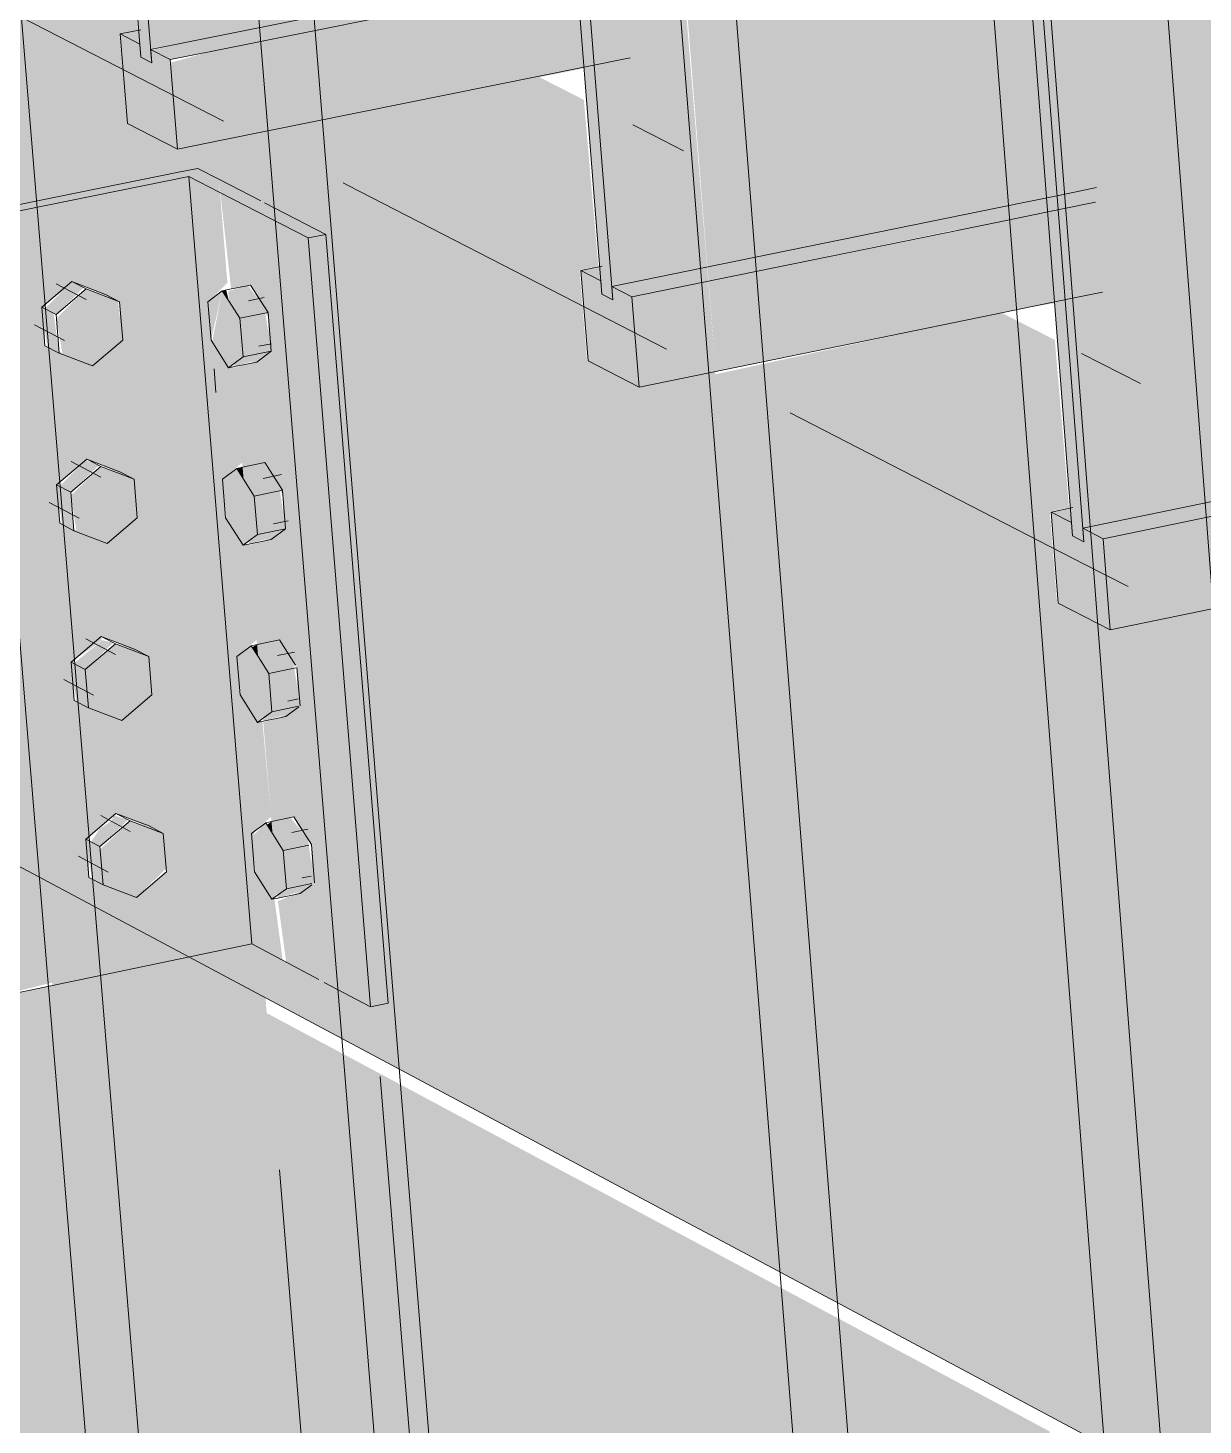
# Model space of a CAD drawing. Header units: inches. Extents: x -8026 to -8021, y -2777 to 2751.
# Drawn here: x -8022.11042 to -8022.0908, y 2750.30121 to 2750.32455 of the extents above; entities that cross this region are included whole.
import ezdxf

# ---------------------------------------------------------------- set-up
doc = ezdxf.new("R2010")
doc.units = ezdxf.units.IN
doc.header["$MEASUREMENT"] = 0
for name, color, linetype, lineweight in [('A-GLAZ-CWMG', 51, 'Continuous', 9), ('S-BEAM', 12, 'Continuous', 9), ('S-BEAM-2', 53, 'Continuous', 9), ('S-BEAM-3', 143, 'Continuous', 9), ('S-BEAM-4', 133, 'Continuous', 9), ('S-COLS', 52, 'Continuous', 9), ('S-COLS-1', 22, 'Continuous', 9), ('S-FNDN', 32, 'Continuous', 13), ('S-FSTN', 2, 'Continuous', 9)]:
    doc.layers.add(name, color=color, linetype=linetype, lineweight=lineweight)
for name, color, linetype, lineweight, transparency in [('A-GLAZ-CWMG-1', 13, 'Continuous', 9, 0.4), ('A-GLAZ-CWMG-2', 25, 'Continuous', 9, 0.4), ('A-WALL-PATT-1', 235, 'Continuous', 13, 0.4), ('S-FNDN-2', 25, 'Continuous', 13, 0.4)]:
    doc.layers.add(name, color=color, linetype=linetype, lineweight=lineweight, transparency=transparency)

msp = doc.modelspace()

# ---------------------------------------------------------------- hatches: boundary and pattern name
at = {"layer": 'A-GLAZ-CWMG-1'}
h = msp.add_hatch(color=256, dxfattribs=at)
h.paths.add_polyline_path([(-8022.086738, 2750.226431), (-8022.088576, 2750.248763), (-8022.089488, 2750.248542), (-8022.087708, 2750.227041), (-8022.087061, 2750.226634)], flags=0)
h.paths.add_polyline_path([(-8022.094772, 2750.319664), (-8022.093836, 2750.319856), (-8022.095358, 2750.338495), (-8022.0963, 2750.338312), (-8022.094799, 2750.320009)], flags=0)
h = msp.add_hatch(color=256, dxfattribs=at)
h.paths.add_polyline_path([(-8022.088749, 2750.248612), (-8022.08784, 2750.248833), (-8022.089395, 2750.268731), (-8022.090311, 2750.268518), (-8022.089604, 2750.259634)], flags=0)
h.paths.add_polyline_path([(-8022.092346, 2750.300823), (-8022.093827, 2750.319618), (-8022.094171, 2750.319793), (-8022.094783, 2750.319668), (-8022.093337, 2750.301352)], flags=0)
at = {"layer": 'A-GLAZ-CWMG-2'}
h = msp.add_hatch(color=256, dxfattribs=at)
h.paths.add_polyline_path([(-8022.092065, 2750.229761), (-8022.093549, 2750.247555), (-8022.100328, 2750.245909), (-8022.099341, 2750.234317), (-8022.092404, 2750.229974)], flags=0)
h.paths.add_polyline_path([(-8022.100216, 2750.318549), (-8022.098935, 2750.318811), (-8022.100788, 2750.341236), (-8022.108284, 2750.346103), (-8022.108368, 2750.345923), (-8022.106371, 2750.322836), (-8022.101135, 2750.323871), (-8022.100871, 2750.320558), (-8022.101187, 2750.320494), (-8022.101067, 2750.318988), (-8022.100338, 2750.318612)], flags=0)
h = msp.add_hatch(color=256, dxfattribs=at)
h.paths.add_polyline_path([(-8022.099341, 2750.234317), (-8022.100328, 2750.245909), (-8022.101205, 2750.245696), (-8022.100228, 2750.234875), (-8022.099765, 2750.234583)], flags=0)
h.paths.add_polyline_path([(-8022.107271, 2750.322654), (-8022.106371, 2750.322836), (-8022.108388, 2750.345879), (-8022.109111, 2750.344211), (-8022.107305, 2750.323065)], flags=0)
h = msp.add_hatch(color=256, dxfattribs=at)
h.paths.add_polyline_path([(-8022.104116, 2750.23742), (-8022.104736, 2750.2449), (-8022.111434, 2750.243278), (-8022.111321, 2750.241942), (-8022.104814, 2750.237859)], flags=0)
h.paths.add_polyline_path([(-8022.11315, 2750.263428), (-8022.106402, 2750.264989), (-8022.110014, 2750.308556), (-8022.11109, 2750.308331), (-8022.111236, 2750.30841), (-8022.112306, 2750.321247), (-8022.111087, 2750.321493), (-8022.112777, 2750.341875), (-8022.115568, 2750.341873), (-8022.116443, 2750.340396), (-8022.116443, 2750.340166), (-8022.116622, 2750.340132), (-8022.11727, 2750.339063), (-8022.11782, 2750.337868), (-8022.117762, 2750.337184), (-8022.115637, 2750.336061), (-8022.114553, 2750.323151), (-8022.114851, 2750.323092), (-8022.116649, 2750.324026), (-8022.115236, 2750.30666), (-8022.115624, 2750.306653), (-8022.115866, 2750.306739), (-8022.116742, 2750.307214), (-8022.116874, 2750.307136), (-8022.113494, 2750.267468)], flags=0)
h = msp.add_hatch(color=256, dxfattribs=at)
h.paths.add_polyline_path([(-8022.081125, 2750.222923), (-8022.083318, 2750.250041), (-8022.088576, 2750.248763), (-8022.086738, 2750.226431), (-8022.081264, 2750.22301)], flags=0)
h.paths.add_polyline_path([(-8022.089503, 2750.334389), (-8022.087837, 2750.334718), (-8022.087993, 2750.336787), (-8022.089659, 2750.33646), (-8022.089526, 2750.334693)], flags=0)
h.paths.add_polyline_path([(-8022.095311, 2750.33788), (-8022.088215, 2750.339265), (-8022.088354, 2750.341107), (-8022.089211, 2750.339693), (-8022.095358, 2750.338495), (-8022.095317, 2750.337967)], flags=0)
h.paths.add_polyline_path([(-8022.092348, 2750.314493), (-8022.087987, 2750.315399), (-8022.089503, 2750.334389), (-8022.093171, 2750.33618), (-8022.093224, 2750.336866), (-8022.095311, 2750.33788), (-8022.093836, 2750.319856), (-8022.093276, 2750.319949), (-8022.093012, 2750.316527), (-8022.093334, 2750.316461), (-8022.093217, 2750.314941), (-8022.092467, 2750.314554)], flags=0)
h = msp.add_hatch(color=256, dxfattribs=at)
h.paths.add_polyline_path([(-8022.111089, 2750.308331), (-8022.110018, 2750.308605), (-8022.111087, 2750.321493), (-8022.112306, 2750.321247), (-8022.111236, 2750.30841)], flags=0)
h.paths.add_polyline_path([(-8022.114849, 2750.323092), (-8022.114553, 2750.323151), (-8022.115642, 2750.336118), (-8022.117778, 2750.337181), (-8022.119399, 2750.336867), (-8022.119237, 2750.335038), (-8022.119084, 2750.334961), (-8022.119048, 2750.334296), (-8022.119171, 2750.334192), (-8022.118988, 2750.332047), (-8022.118829, 2750.331966), (-8022.118793, 2750.331302), (-8022.118916, 2750.331198), (-8022.118733, 2750.329058), (-8022.118575, 2750.328976), (-8022.11852, 2750.32833), (-8022.118658, 2750.328167), (-8022.118479, 2750.326075), (-8022.118321, 2750.325993), (-8022.118266, 2750.325347), (-8022.118405, 2750.325199), (-8022.118287, 2750.32382), (-8022.116817, 2750.324114), (-8022.115471, 2750.323415)], flags=0)
h.paths.add_polyline_path([(-8022.116498, 2750.324889), (-8022.116789, 2750.325348), (-8022.116796, 2750.326031), (-8022.116496, 2750.326201), (-8022.11613, 2750.326273), (-8022.11607, 2750.326131), (-8022.115929, 2750.325957), (-8022.115838, 2750.325814), (-8022.11583, 2750.325132), (-8022.11613, 2750.324961), (-8022.116436, 2750.324901)], flags=0)
h.paths.add_polyline_path([(-8022.11675, 2750.327871), (-8022.117042, 2750.32833), (-8022.117068, 2750.329), (-8022.116749, 2750.329186), (-8022.116413, 2750.329243), (-8022.116085, 2750.328742), (-8022.116082, 2750.328115), (-8022.116394, 2750.327941), (-8022.116655, 2750.32789)], flags=0)
h.paths.add_polyline_path([(-8022.117003, 2750.33086), (-8022.117304, 2750.331427), (-8022.117321, 2750.331989), (-8022.117001, 2750.332177), (-8022.116611, 2750.332211), (-8022.116335, 2750.331703), (-8022.116334, 2750.331104), (-8022.116593, 2750.330939), (-8022.116958, 2750.330868)], flags=0)
h.paths.add_polyline_path([(-8022.117256, 2750.333854), (-8022.117548, 2750.334312), (-8022.117565, 2750.334992), (-8022.11727, 2750.335171), (-8022.116887, 2750.335244), (-8022.116586, 2750.334685), (-8022.116586, 2750.334099), (-8022.116887, 2750.333925), (-8022.11711, 2750.333882)], flags=0)
h = msp.add_hatch(color=256, dxfattribs=at)
h.paths.add_polyline_path([(-8022.099551, 2750.245988), (-8022.092796, 2750.247629), (-8022.094388, 2750.267571), (-8022.101194, 2750.26599), (-8022.099602, 2750.246616)], flags=0)
h.paths.add_polyline_path([(-8022.097751, 2750.303707), (-8022.098947, 2750.318815), (-8022.100234, 2750.318555), (-8022.101085, 2750.318994), (-8022.10121, 2750.320502), (-8022.100896, 2750.320566), (-8022.101138, 2750.323345), (-8022.101916, 2750.323742), (-8022.106382, 2750.32284), (-8022.106273, 2750.321523), (-8022.105444, 2750.321038), (-8022.104407, 2750.308257), (-8022.104754, 2750.308223), (-8022.10521, 2750.308466), (-8022.105144, 2750.30765), (-8022.09858, 2750.304148)], flags=0)
h = msp.add_hatch(color=256, dxfattribs=at)
h.paths.add_polyline_path([(-8022.100424, 2750.245776), (-8022.099551, 2750.245988), (-8022.101194, 2750.26599), (-8022.102074, 2750.265786), (-8022.100493, 2750.246616)], flags=0)
h.paths.add_polyline_path([(-8022.105144, 2750.30765), (-8022.10521, 2750.308466), (-8022.106168, 2750.308976), (-8022.106102, 2750.308161), (-8022.105448, 2750.307812)], flags=0)
h.paths.add_polyline_path([(-8022.106273, 2750.321523), (-8022.106382, 2750.32284), (-8022.107286, 2750.322659), (-8022.107233, 2750.322018), (-8022.106467, 2750.321623)], flags=0)
for points in [[(-8022.105209, 2750.308466), (-8022.106273, 2750.321523), (-8022.107233, 2750.322018), (-8022.10703, 2750.320188), (-8022.106705, 2750.320253), (-8022.106404, 2750.319697), (-8022.106406, 2750.319115), (-8022.106723, 2750.318943), (-8022.106975, 2750.318872), (-8022.106839, 2750.31721), (-8022.106441, 2750.317251), (-8022.106162, 2750.316729), (-8022.106164, 2750.316149), (-8022.106487, 2750.315977), (-8022.106733, 2750.315907), (-8022.106597, 2750.314248), (-8022.106245, 2750.3143), (-8022.105929, 2750.313864), (-8022.105923, 2750.313189), (-8022.106246, 2750.313018), (-8022.106491, 2750.312948), (-8022.106356, 2750.311292), (-8022.105981, 2750.311369), (-8022.105913, 2750.311221), (-8022.105779, 2750.311052), (-8022.105688, 2750.310908), (-8022.105682, 2750.310235), (-8022.105991, 2750.310068), (-8022.106247, 2750.309963), (-8022.106109, 2750.308945), (-8022.105471, 2750.308605)], [(-8022.1047, 2750.308195), (-8022.104407, 2750.308257), (-8022.105449, 2750.321098), (-8022.106273, 2750.321523), (-8022.105209, 2750.308466), (-8022.104752, 2750.308222)]]:
    msp.add_hatch(color=256, dxfattribs=at).paths.add_polyline_path(points, flags=0)
h = msp.add_hatch(color=256, dxfattribs=at)
h.paths.add_polyline_path([(-8022.106249, 2750.310013), (-8022.105803, 2750.310146), (-8022.105636, 2750.310269), (-8022.10575, 2750.311007), (-8022.106038, 2750.311357), (-8022.106354, 2750.311291), (-8022.106253, 2750.310062)], flags=0)
h.paths.add_polyline_path([(-8022.106491, 2750.312967), (-8022.106036, 2750.313105), (-8022.105876, 2750.313224), (-8022.105991, 2750.313962), (-8022.106258, 2750.314317), (-8022.106595, 2750.314248), (-8022.106494, 2750.313016)], flags=0)
h.paths.add_polyline_path([(-8022.106732, 2750.315926), (-8022.106296, 2750.31605), (-8022.106118, 2750.316184), (-8022.106232, 2750.316924), (-8022.106487, 2750.317281), (-8022.106837, 2750.317209), (-8022.106736, 2750.315976)], flags=0)
h.paths.add_polyline_path([(-8022.106974, 2750.318891), (-8022.106538, 2750.319015), (-8022.106359, 2750.31915), (-8022.106474, 2750.319891), (-8022.106747, 2750.320244), (-8022.107077, 2750.320151), (-8022.106978, 2750.318942)], flags=0)
h = msp.add_hatch(color=256, dxfattribs=at)
h.paths.add_polyline_path([(-8022.08784, 2750.248833), (-8022.082601, 2750.250106), (-8022.084117, 2750.269956), (-8022.089395, 2750.268731), (-8022.088675, 2750.259634)], flags=0)
h.paths.add_polyline_path([(-8022.086648, 2750.297784), (-8022.087998, 2750.315403), (-8022.092366, 2750.314499), (-8022.093235, 2750.314947), (-8022.093357, 2750.316469), (-8022.093036, 2750.316535), (-8022.093272, 2750.319335), (-8022.093827, 2750.319618), (-8022.092346, 2750.300823), (-8022.088692, 2750.298874)], flags=0)
at = {"layer": 'A-WALL-PATT-1'}
h = msp.add_hatch(color=256, dxfattribs=at)
h.paths.add_polyline_path([(-8022.096097, 2750.270575), (-8022.097674, 2750.290306), (-8022.103293, 2750.289196), (-8022.101934, 2750.272577), (-8022.100458, 2750.272914), (-8022.096105, 2750.270579)], flags=0)
h.paths.add_polyline_path([(-8022.10368, 2750.293934), (-8022.098051, 2750.295031), (-8022.098768, 2750.303997), (-8022.104765, 2750.307201), (-8022.104101, 2750.299086)], flags=0)
h.paths.add_polyline_path([(-8022.093894, 2750.295841), (-8022.09296, 2750.296023), (-8022.093358, 2750.301107), (-8022.094349, 2750.301637), (-8022.094006, 2750.297262)], flags=0)
h.paths.add_polyline_path([(-8022.150533, 2750.304146), (-8022.143917, 2750.305511), (-8022.144031, 2750.306713), (-8022.150663, 2750.305492)], flags=0)
h.paths.add_polyline_path([(-8022.140971, 2750.30612), (-8022.140624, 2750.306191), (-8022.140723, 2750.307322), (-8022.141077, 2750.307256), (-8022.141068, 2750.307159)], flags=0)
h.paths.add_polyline_path([(-8022.140593, 2750.306198), (-8022.133464, 2750.30767), (-8022.133552, 2750.308642), (-8022.14069, 2750.307328), (-8022.140676, 2750.307159)], flags=0)
h.paths.add_polyline_path([(-8022.13024, 2750.308335), (-8022.129818, 2750.308423), (-8022.129892, 2750.309316), (-8022.130321, 2750.309237)], flags=0)
h.paths.add_polyline_path([(-8022.129779, 2750.308431), (-8022.122612, 2750.30991), (-8022.122676, 2750.310644), (-8022.129853, 2750.309323)], flags=0)
h.paths.add_polyline_path([(-8022.119091, 2750.310637), (-8022.118585, 2750.310742), (-8022.118637, 2750.311388), (-8022.119148, 2750.311294)], flags=0)
h.paths.add_polyline_path([(-8022.118539, 2750.310751), (-8022.116594, 2750.311153), (-8022.116645, 2750.311755), (-8022.11859, 2750.311397)], flags=0)
h.paths.add_polyline_path([(-8022.10215, 2750.32371), (-8022.102194, 2750.324256), (-8022.102929, 2750.324108), (-8022.102468, 2750.323873)], flags=0)
h = msp.add_hatch(color=256, dxfattribs=at)
h.paths.add_polyline_path([(-8022.103293, 2750.289196), (-8022.097674, 2750.290306), (-8022.098049, 2750.294997), (-8022.103677, 2750.2939)], flags=0)
h.paths.add_polyline_path([(-8022.150663, 2750.305492), (-8022.144031, 2750.306713), (-8022.144405, 2750.310673), (-8022.151034, 2750.309323), (-8022.150824, 2750.307159)], flags=0)
h.paths.add_polyline_path([(-8022.141077, 2750.307256), (-8022.140723, 2750.307322), (-8022.141074, 2750.311352), (-8022.141453, 2750.311275), (-8022.141384, 2750.31053)], flags=0)
h.paths.add_polyline_path([(-8022.14069, 2750.307328), (-8022.133552, 2750.308642), (-8022.133932, 2750.312807), (-8022.141039, 2750.311359), (-8022.140825, 2750.308883)], flags=0)
h.paths.add_polyline_path([(-8022.130321, 2750.309237), (-8022.129892, 2750.309316), (-8022.130246, 2750.313558), (-8022.130702, 2750.313466), (-8022.130586, 2750.312183)], flags=0)
h.paths.add_polyline_path([(-8022.129853, 2750.309323), (-8022.122676, 2750.310644), (-8022.123059, 2750.315023), (-8022.130204, 2750.313567), (-8022.130089, 2750.312183)], flags=0)
h.paths.add_polyline_path([(-8022.119148, 2750.311294), (-8022.118637, 2750.311388), (-8022.118904, 2750.314755), (-8022.119473, 2750.315059), (-8022.119225, 2750.312183)], flags=0)
h.paths.add_polyline_path([(-8022.11859, 2750.311397), (-8022.116645, 2750.311755), (-8022.116849, 2750.313657), (-8022.118852, 2750.314728), (-8022.118652, 2750.312183)], flags=0)
h.paths.add_polyline_path([(-8022.094834, 2750.319977), (-8022.094853, 2750.320219), (-8022.095179, 2750.320153)], flags=0)
h = msp.add_hatch(color=256, dxfattribs=at)
h.paths.add_polyline_path([(-8022.092592, 2750.291309), (-8022.090124, 2750.291796), (-8022.090486, 2750.296471), (-8022.092958, 2750.29599)], flags=0)
h.paths.add_polyline_path([(-8022.094279, 2750.319693), (-8022.094382, 2750.320315), (-8022.094853, 2750.320219), (-8022.094834, 2750.319977), (-8022.094382, 2750.319746)], flags=0)
h = msp.add_hatch(color=256, dxfattribs=at)
h.paths.add_polyline_path([(-8022.092389, 2750.268587), (-8022.091765, 2750.268731), (-8022.093524, 2750.291125), (-8022.097674, 2750.290306), (-8022.096097, 2750.270575), (-8022.092418, 2750.268603)], flags=0)
h.paths.add_polyline_path([(-8022.098051, 2750.295031), (-8022.093894, 2750.295841), (-8022.094349, 2750.301637), (-8022.098768, 2750.303997), (-8022.098375, 2750.299086)], flags=0)
h.paths.add_polyline_path([(-8022.17727, 2750.298625), (-8022.158688, 2750.302462), (-8022.159291, 2750.303903), (-8022.179766, 2750.300134), (-8022.178086, 2750.299118)], flags=0)
h.paths.add_polyline_path([(-8022.151355, 2750.303976), (-8022.151307, 2750.303986), (-8022.151439, 2750.305349), (-8022.151897, 2750.305265)], flags=0)
h.paths.add_polyline_path([(-8022.143917, 2750.305511), (-8022.140971, 2750.30612), (-8022.141077, 2750.307256), (-8022.144031, 2750.306713)], flags=0)
h.paths.add_polyline_path([(-8022.133464, 2750.30767), (-8022.13024, 2750.308335), (-8022.130321, 2750.309237), (-8022.133552, 2750.308642)], flags=0)
h.paths.add_polyline_path([(-8022.122612, 2750.30991), (-8022.119091, 2750.310637), (-8022.119148, 2750.311294), (-8022.122676, 2750.310644)], flags=0)
at = {"layer": 'S-BEAM-2'}
h = msp.add_hatch(color=256, dxfattribs=at)
h.paths.add_polyline_path([(-8022.003799, 2750.253592), (-8022.004535, 2750.268436), (-8022.005214, 2750.268913), (-8022.006076, 2750.268705), (-8022.005361, 2750.254425)], flags=0)
h.paths.add_polyline_path([(-8022.016538, 2750.260387), (-8022.016725, 2750.263872), (-8022.018593, 2750.261483), (-8022.017601, 2750.260953)], flags=0)
h.paths.add_polyline_path([(-8022.020772, 2750.262645), (-8022.018347, 2750.265745), (-8022.024018, 2750.264377)], flags=0)
h.paths.add_polyline_path([(-8022.049657, 2750.278053), (-8022.041235, 2750.279991), (-8022.041751, 2750.288405), (-8022.042483, 2750.288782), (-8022.042594, 2750.289776), (-8022.049179, 2750.293163), (-8022.050439, 2750.292883), (-8022.051405, 2750.293382), (-8022.051508, 2750.294361), (-8022.057935, 2750.297667), (-8022.059188, 2750.297394), (-8022.060133, 2750.297881), (-8022.06024, 2750.298852), (-8022.061469, 2750.299485), (-8022.06041, 2750.283788), (-8022.055285, 2750.281055)], flags=0)
h.paths.add_polyline_path([(-8022.035841, 2750.281232), (-8022.029031, 2750.282799), (-8022.031077, 2750.283851), (-8022.032352, 2750.283559), (-8022.033362, 2750.284079), (-8022.033458, 2750.285076), (-8022.036152, 2750.286462), (-8022.036108, 2750.285724)], flags=0)
h.paths.add_polyline_path([(-8022.066077, 2750.286811), (-8022.067125, 2750.301942), (-8022.067749, 2750.301808), (-8022.068675, 2750.302285), (-8022.068784, 2750.303248), (-8022.074892, 2750.306389), (-8022.076129, 2750.306128), (-8022.077035, 2750.306595), (-8022.077148, 2750.30755), (-8022.083103, 2750.310613), (-8022.084333, 2750.310357), (-8022.08522, 2750.310815), (-8022.085335, 2750.311762), (-8022.086047, 2750.312128), (-8022.0849, 2750.296852), (-8022.066106, 2750.286827)], flags=0)
h.paths.add_polyline_path([(-8022.093337, 2750.301352), (-8022.094513, 2750.316482), (-8022.098942, 2750.318761), (-8022.097751, 2750.303707), (-8022.09509, 2750.302287)], flags=0)
h.paths.add_polyline_path([(-8022.106102, 2750.308161), (-8022.106168, 2750.308976), (-8022.106521, 2750.309164), (-8022.106455, 2750.308349), (-8022.10617, 2750.308197)], flags=0)
h.paths.add_polyline_path([(-8022.118447, 2750.314746), (-8022.118505, 2750.315426), (-8022.119388, 2750.315248)], flags=0)
h.paths.add_polyline_path([(-8022.107233, 2750.322018), (-8022.107286, 2750.322659), (-8022.10762, 2750.322593), (-8022.107587, 2750.322201), (-8022.107324, 2750.322065)], flags=0)
h.paths.add_polyline_path([(-8022.144647, 2750.338041), (-8022.142985, 2750.338351), (-8022.14321, 2750.34078), (-8022.144143, 2750.341261), (-8022.144241, 2750.341243), (-8022.144687, 2750.341473), (-8022.144635, 2750.340913), (-8022.14491, 2750.340862), (-8022.144717, 2750.338786)], flags=0)
h = msp.add_hatch(color=256, dxfattribs=at)
h.paths.add_polyline_path([(-8022.029031, 2750.282799), (-8022.025994, 2750.283504), (-8022.027626, 2750.28465), (-8022.031077, 2750.283851), (-8022.030505, 2750.283557)], flags=0)
h.paths.add_polyline_path([(-8022.033419, 2750.285056), (-8022.033436, 2750.28571), (-8022.033083, 2750.285791), (-8022.033263, 2750.288607), (-8022.033956, 2750.289094), (-8022.035167, 2750.289711), (-8022.036346, 2750.289442), (-8022.036152, 2750.286462), (-8022.033433, 2750.285063)], flags=0)
h.paths.add_polyline_path([(-8022.042543, 2750.289749), (-8022.042586, 2750.290391), (-8022.042217, 2750.290475), (-8022.042414, 2750.293406), (-8022.044148, 2750.29429), (-8022.049179, 2750.293163), (-8022.042583, 2750.28977)], flags=0)
h.paths.add_polyline_path([(-8022.051466, 2750.29434), (-8022.051511, 2750.294975), (-8022.051151, 2750.295056), (-8022.051355, 2750.297964), (-8022.052936, 2750.29877), (-8022.057935, 2750.297667), (-8022.051508, 2750.294361)], flags=0)
h.paths.add_polyline_path([(-8022.060197, 2750.29883), (-8022.060243, 2750.29946), (-8022.059891, 2750.299538), (-8022.060103, 2750.302424), (-8022.061536, 2750.303155), (-8022.061736, 2750.303111), (-8022.061469, 2750.299485), (-8022.06024, 2750.298852)], flags=0)
h.paths.add_polyline_path([(-8022.06874, 2750.303225), (-8022.068788, 2750.303849), (-8022.068444, 2750.303923), (-8022.068662, 2750.306788), (-8022.069954, 2750.307446), (-8022.074892, 2750.306389), (-8022.068784, 2750.303248)], flags=0)
h.paths.add_polyline_path([(-8022.077102, 2750.307527), (-8022.077151, 2750.308145), (-8022.076815, 2750.308216), (-8022.07704, 2750.311059), (-8022.078195, 2750.311648), (-8022.083103, 2750.310613), (-8022.077148, 2750.30755)], flags=0)
h.paths.add_polyline_path([(-8022.085289, 2750.311738), (-8022.085339, 2750.312351), (-8022.085011, 2750.312419), (-8022.085241, 2750.31524), (-8022.086344, 2750.315747), (-8022.086047, 2750.312128), (-8022.085335, 2750.311762)], flags=0)
h.paths.add_polyline_path([(-8022.094513, 2750.316482), (-8022.094783, 2750.319668), (-8022.098942, 2750.318761), (-8022.095074, 2750.316771)], flags=0)
at = {"layer": 'S-BEAM-3'}
h = msp.add_hatch(color=256, dxfattribs=at)
h.paths.add_polyline_path([(-8022.107923, 2750.322523), (-8022.108059, 2750.324024), (-8022.108373, 2750.324186), (-8022.108374, 2750.323975), (-8022.108534, 2750.324057), (-8022.108552, 2750.324277), (-8022.108879, 2750.324446), (-8022.108757, 2750.322952), (-8022.108047, 2750.322587)], flags=0)
h.paths.add_polyline_path([(-8022.108772, 2750.332891), (-8022.108895, 2750.334395), (-8022.109731, 2750.334813), (-8022.109601, 2750.333307), (-8022.10928, 2750.333145), (-8022.109251, 2750.333371), (-8022.109121, 2750.333306), (-8022.109101, 2750.333055), (-8022.108897, 2750.332953)], flags=0)
at = {"layer": 'S-BEAM-4'}
h = msp.add_hatch(color=256, dxfattribs=at)
h.paths.add_polyline_path([(-8022.108373, 2750.324186), (-8022.107414, 2750.324379), (-8022.108119, 2750.33302), (-8022.108774, 2750.332891), (-8022.109101, 2750.333055), (-8022.108432, 2750.324902)], flags=0)
h.paths.add_polyline_path([(-8022.099971, 2750.331385), (-8022.095788, 2750.332213), (-8022.096047, 2750.335391), (-8022.100223, 2750.334571), (-8022.100091, 2750.332896)], flags=0)
h.paths.add_polyline_path([(-8022.087768, 2750.333802), (-8022.069751, 2750.337371), (-8022.069814, 2750.33828), (-8022.087835, 2750.334694), (-8022.087812, 2750.33439)], flags=0)
h.paths.add_polyline_path([(-8022.064292, 2750.338453), (-8022.045308, 2750.342214), (-8022.045363, 2750.343112), (-8022.064353, 2750.339359), (-8022.064328, 2750.338986)], flags=0)
h.paths.add_polyline_path([(-8022.039809, 2750.343303), (-8022.021493, 2750.346931), (-8022.021541, 2750.347819), (-8022.039862, 2750.344199), (-8022.03984, 2750.343835)], flags=0)
h.paths.add_polyline_path([(-8022.010434, 2750.349122), (-8021.998284, 2750.351529), (-8021.998325, 2750.352407), (-8022.010478, 2750.350005)], flags=0)
h.paths.add_polyline_path([(-8021.992717, 2750.352632), (-8021.975657, 2750.356011), (-8021.975691, 2750.356879), (-8021.992756, 2750.353507), (-8021.99274, 2750.353162)], flags=0)
h.paths.add_polyline_path([(-8021.970061, 2750.35712), (-8021.95953, 2750.359206), (-8021.959559, 2750.360067), (-8021.970093, 2750.357985), (-8021.970081, 2750.357649)], flags=0)
h = msp.add_hatch(color=256, dxfattribs=at)
h.paths.add_polyline_path([(-8022.099075, 2750.320554), (-8022.094909, 2750.321404), (-8022.095585, 2750.3301), (-8022.099764, 2750.329267), (-8022.099219, 2750.322372)], flags=0)
h.paths.add_polyline_path([(-8022.087326, 2750.328412), (-8022.069346, 2750.332026), (-8022.069572, 2750.335283), (-8022.087572, 2750.331696), (-8022.08733, 2750.328474)], flags=0)
h.paths.add_polyline_path([(-8022.063898, 2750.333121), (-8022.044953, 2750.336929), (-8022.045151, 2750.340148), (-8022.064118, 2750.336369)], flags=0)
h.paths.add_polyline_path([(-8022.039465, 2750.338032), (-8022.021187, 2750.341706), (-8022.021358, 2750.344889), (-8022.039657, 2750.341243)], flags=0)
h.paths.add_polyline_path([(-8022.010149, 2750.343924), (-8021.998023, 2750.346362), (-8021.998168, 2750.349509), (-8022.010308, 2750.34709)], flags=0)
h.paths.add_polyline_path([(-8021.992466, 2750.347478), (-8021.975439, 2750.350901), (-8021.975561, 2750.354013), (-8021.992606, 2750.350617)], flags=0)
h.paths.add_polyline_path([(-8021.969854, 2750.352023), (-8021.959342, 2750.354136), (-8021.959447, 2750.357223), (-8021.969969, 2750.355127)], flags=0)
for points in [[(-8022.108355, 2750.323965), (-8022.109121, 2750.333306), (-8022.1093, 2750.333396), (-8022.108534, 2750.324057), (-8022.108364, 2750.32397)], [(-8022.108552, 2750.324277), (-8022.108573, 2750.324507), (-8022.108879, 2750.324446)], [(-8022.108046, 2750.324017), (-8022.107394, 2750.324158), (-8022.107414, 2750.324379), (-8022.108355, 2750.324176), (-8022.108059, 2750.324024)], [(-8022.107923, 2750.322523), (-8022.107271, 2750.322654), (-8022.107393, 2750.324149), (-8022.108041, 2750.323965), (-8022.107997, 2750.323422)], [(-8022.099055, 2750.320319), (-8022.09489, 2750.321181), (-8022.094909, 2750.321404), (-8022.099075, 2750.320554), (-8022.099056, 2750.320332)], [(-8022.098935, 2750.318811), (-8022.094772, 2750.319664), (-8022.094889, 2750.321168), (-8022.099055, 2750.320319), (-8022.09903, 2750.320007)]]:
    msp.add_hatch(color=256, dxfattribs=at).paths.add_polyline_path(points, flags=0)
at = {"layer": 'S-COLS-1'}
h = msp.add_hatch(color=256, dxfattribs=at)
h.paths.add_polyline_path([(-8022.100466, 2750.235123), (-8022.101333, 2750.245726), (-8022.104736, 2750.2449), (-8022.104116, 2750.23742), (-8022.100473, 2750.235128)], flags=0)
h.paths.add_polyline_path([(-8022.106402, 2750.264989), (-8022.102974, 2750.265784), (-8022.106521, 2750.309164), (-8022.106686, 2750.309252), (-8022.110014, 2750.308556), (-8022.106608, 2750.267474)], flags=0)
h.paths.add_polyline_path([(-8022.111087, 2750.321493), (-8022.107587, 2750.322201), (-8022.10762, 2750.322593), (-8022.10794, 2750.322528), (-8022.108769, 2750.322957), (-8022.108892, 2750.32445), (-8022.108585, 2750.324511), (-8022.109314, 2750.333161), (-8022.109622, 2750.333341), (-8022.109743, 2750.334818), (-8022.108637, 2750.335034), (-8022.109334, 2750.34356), (-8022.110069, 2750.341973), (-8022.110068, 2750.342324), (-8022.11024, 2750.341876), (-8022.112777, 2750.341875), (-8022.1111, 2750.321646)], flags=0)
at = {"layer": 'S-FNDN-2'}
h = msp.add_hatch(color=256, dxfattribs=at)
h.paths.add_polyline_path([(-8022.104449, 2750.272002), (-8022.104122, 2750.272077), (-8022.105498, 2750.288761), (-8022.105828, 2750.288696), (-8022.104524, 2750.272914)], flags=0)
h.paths.add_polyline_path([(-8022.10622, 2750.293439), (-8022.105889, 2750.293504), (-8022.107129, 2750.308464), (-8022.107477, 2750.30865), (-8022.106686, 2750.299086)], flags=0)
h = msp.add_hatch(color=256, dxfattribs=at)
h.paths.add_polyline_path([(-8022.104122, 2750.272077), (-8022.103233, 2750.27228), (-8022.104602, 2750.288938), (-8022.105498, 2750.288761), (-8022.104191, 2750.272914)], flags=0)
h.paths.add_polyline_path([(-8022.105889, 2750.293504), (-8022.104992, 2750.293679), (-8022.106165, 2750.307949), (-8022.107123, 2750.308461), (-8022.106312, 2750.298628)], flags=0)
h = msp.add_hatch(color=256, dxfattribs=at)
h.paths.add_polyline_path([(-8022.103233, 2750.27228), (-8022.101934, 2750.272577), (-8022.103293, 2750.289196), (-8022.104602, 2750.288938), (-8022.103285, 2750.272914)], flags=0)
h.paths.add_polyline_path([(-8022.104992, 2750.293679), (-8022.10368, 2750.293934), (-8022.104765, 2750.307201), (-8022.106165, 2750.307949), (-8022.105073, 2750.294668)], flags=0)
at = {"layer": 'S-FSTN'}
for points in [[(-8022.111078, 2750.321389), (-8022.107734, 2750.322065), (-8022.107882, 2750.322141), (-8022.111087, 2750.321493), (-8022.11108, 2750.321412)], [(-8022.107214, 2750.321797), (-8022.107233, 2750.322018), (-8022.107587, 2750.322201), (-8022.107882, 2750.322141), (-8022.107568, 2750.321979)], [(-8022.106167, 2750.308976), (-8022.106305, 2750.310003), (-8022.106365, 2750.310019), (-8022.106643, 2750.310485), (-8022.10664, 2750.311133), (-8022.106362, 2750.31137), (-8022.106506, 2750.312965), (-8022.10659, 2750.312948), (-8022.106883, 2750.313408), (-8022.106882, 2750.314088), (-8022.106604, 2750.314325), (-8022.106734, 2750.315927), (-8022.106832, 2750.315907), (-8022.107125, 2750.316368), (-8022.107124, 2750.317049), (-8022.106845, 2750.317286), (-8022.106977, 2750.318892), (-8022.107074, 2750.318872), (-8022.107367, 2750.319332), (-8022.107366, 2750.320016), (-8022.107091, 2750.320292), (-8022.107214, 2750.321797), (-8022.107734, 2750.322065), (-8022.107699, 2750.321648), (-8022.106685, 2750.309252), (-8022.106434, 2750.309118)], [(-8022.109953, 2750.319758), (-8022.10949, 2750.320209), (-8022.109686, 2750.320311), (-8022.110142, 2750.319857), (-8022.109961, 2750.319762)], [(-8022.108892, 2750.319974), (-8022.109515, 2750.320245), (-8022.108919, 2750.319984)], [(-8022.109343, 2750.318902), (-8022.109449, 2750.320188), (-8022.109948, 2750.319694), (-8022.109843, 2750.319093), (-8022.109419, 2750.318931)], [(-8022.109343, 2750.318902), (-8022.108839, 2750.319331), (-8022.108919, 2750.319984), (-8022.109449, 2750.320188), (-8022.109403, 2750.319628)], [(-8022.107364, 2750.319331), (-8022.107176, 2750.320157), (-8022.107417, 2750.319974)], [(-8022.107071, 2750.318871), (-8022.106978, 2750.318942), (-8022.107063, 2750.319979), (-8022.107176, 2750.320157), (-8022.107346, 2750.319303), (-8022.107152, 2750.318999)], [(-8022.107063, 2750.319979), (-8022.107112, 2750.32017), (-8022.107176, 2750.320157)], [(-8022.1099, 2750.319115), (-8022.109995, 2750.31978), (-8022.11019, 2750.319881), (-8022.110098, 2750.319218), (-8022.109929, 2750.31913)], [(-8022.109708, 2750.316791), (-8022.109239, 2750.317238), (-8022.109457, 2750.31733), (-8022.109897, 2750.31689), (-8022.109716, 2750.316795)], [(-8022.109099, 2750.315937), (-8022.108595, 2750.316366), (-8022.108648, 2750.317008), (-8022.109204, 2750.31722), (-8022.109704, 2750.31674), (-8022.109609, 2750.316131), (-8022.109175, 2750.315966)], [(-8022.108648, 2750.317008), (-8022.109304, 2750.317292), (-8022.108814, 2750.317071)], [(-8022.106829, 2750.315906), (-8022.106736, 2750.315976), (-8022.10682, 2750.317011), (-8022.106934, 2750.31719), (-8022.107174, 2750.317008), (-8022.107104, 2750.316338), (-8022.106935, 2750.316073)], [(-8022.10682, 2750.317011), (-8022.106837, 2750.317209), (-8022.106934, 2750.31719)], [(-8022.109655, 2750.316149), (-8022.10972, 2750.316797), (-8022.109945, 2750.316915), (-8022.109852, 2750.316253), (-8022.109655, 2750.316149)], [(-8022.109464, 2750.313829), (-8022.108999, 2750.314279), (-8022.109191, 2750.314323), (-8022.109225, 2750.314282), (-8022.109658, 2750.313932), (-8022.109472, 2750.313834)], [(-8022.108855, 2750.312978), (-8022.108352, 2750.313407), (-8022.108404, 2750.314048), (-8022.10896, 2750.314259), (-8022.109463, 2750.313828), (-8022.109405, 2750.313186), (-8022.108874, 2750.312985)], [(-8022.108404, 2750.314048), (-8022.10906, 2750.314331), (-8022.108598, 2750.314121)], [(-8022.106587, 2750.312947), (-8022.106496, 2750.313042), (-8022.106578, 2750.314049), (-8022.106692, 2750.314228), (-8022.106932, 2750.314048), (-8022.106862, 2750.313379), (-8022.106678, 2750.31309)], [(-8022.106578, 2750.314049), (-8022.106595, 2750.314248), (-8022.106676, 2750.314204)], [(-8022.109411, 2750.313189), (-8022.109475, 2750.313835), (-8022.1097, 2750.313954), (-8022.109612, 2750.313295), (-8022.109464, 2750.313217)], [(-8022.109219, 2750.310873), (-8022.108749, 2750.31132), (-8022.108989, 2750.311397), (-8022.109026, 2750.311298), (-8022.10922, 2750.311175), (-8022.109367, 2750.310951), (-8022.109229, 2750.310878)], [(-8022.108161, 2750.311093), (-8022.108813, 2750.311375), (-8022.108305, 2750.311147)], [(-8022.108611, 2750.310024), (-8022.108113, 2750.310508), (-8022.108161, 2750.311093), (-8022.108722, 2750.311298), (-8022.109215, 2750.310825), (-8022.109156, 2750.31023), (-8022.108631, 2750.310032)], [(-8022.106346, 2750.309993), (-8022.106255, 2750.310095), (-8022.106337, 2750.311093), (-8022.10645, 2750.311271), (-8022.106686, 2750.311031), (-8022.10662, 2750.310425), (-8022.106362, 2750.310019)], [(-8022.106337, 2750.311093), (-8022.106354, 2750.311291), (-8022.106429, 2750.311238)], [(-8022.109167, 2750.310234), (-8022.109231, 2750.310879), (-8022.109455, 2750.310998), (-8022.109353, 2750.310333), (-8022.109198, 2750.31025)]]:
    msp.add_hatch(color=256, dxfattribs=at).paths.add_polyline_path(points, flags=0)
h = msp.add_hatch(color=256, dxfattribs=at)
h.paths.add_polyline_path([(-8022.110014, 2750.308556), (-8022.106685, 2750.309252), (-8022.107734, 2750.322065), (-8022.111078, 2750.321389), (-8022.110018, 2750.308605)], flags=0)
h.paths.add_polyline_path([(-8022.108613, 2750.310025), (-8022.109403, 2750.310359), (-8022.109408, 2750.311039), (-8022.108946, 2750.311425), (-8022.108163, 2750.311093), (-8022.10811, 2750.310454), (-8022.108526, 2750.310099)], flags=0)
h.paths.add_polyline_path([(-8022.108856, 2750.312978), (-8022.109647, 2750.313313), (-8022.109652, 2750.313994), (-8022.10926, 2750.314259), (-8022.109192, 2750.314323), (-8022.109197, 2750.314383), (-8022.108406, 2750.314048), (-8022.108386, 2750.31338), (-8022.108848, 2750.312985)], flags=0)
h.paths.add_polyline_path([(-8022.1091, 2750.315938), (-8022.109891, 2750.316273), (-8022.109897, 2750.316955), (-8022.109432, 2750.317341), (-8022.108649, 2750.317008), (-8022.108627, 2750.316341), (-8022.109098, 2750.315939)], flags=0)
h.paths.add_polyline_path([(-8022.109344, 2750.318902), (-8022.110137, 2750.319239), (-8022.110142, 2750.319922), (-8022.109654, 2750.320298), (-8022.108893, 2750.319974), (-8022.108871, 2750.319306), (-8022.109336, 2750.318909)], flags=0)

# ---------------------------------------------------------------- linework, layer by layer
at = {"layer": 'A-GLAZ-CWMG'}
for p, q in [((-8022.113475, 2750.34947), (-8022.104227, 2750.237979)), ((-8022.112525, 2750.348852), (-8022.103313, 2750.237407)), ((-8022.098749, 2750.228677), (-8022.108325, 2750.346349)), ((-8022.107348, 2750.345713), (-8022.09781, 2750.228083)), ((-8022.100825, 2750.341242), (-8022.092052, 2750.230366)), ((-8022.099845, 2750.340604), (-8022.091108, 2750.229776)), ((-8022.085121, 2750.21824), (-8022.09446, 2750.339294)), ((-8022.09531, 2750.337886), (-8022.086091, 2750.218856)), ((-8022.082946, 2750.214452), (-8022.09223, 2750.335778)), ((-8022.084363, 2750.208408), (-8022.09416, 2750.335399))]:
    msp.add_line(p, q, dxfattribs=at)
at = {"layer": 'S-BEAM'}
for p, q in [((-8022.1093, 2750.333396), (-8022.108534, 2750.324057)), ((-8022.108355, 2750.323965), (-8022.109121, 2750.333306)), ((-8022.101586, 2750.329524), (-8022.100835, 2750.3201)), ((-8022.100653, 2750.320007), (-8022.101403, 2750.329432)), ((-8022.112326, 2750.325646), (-8022.107158, 2750.322987)), ((-8022.100464, 2750.325775), (-8022.107294, 2750.324403)), ((-8022.093711, 2750.325571), (-8022.092976, 2750.316062)), ((-8022.107312, 2750.324165), (-8022.10048, 2750.325539)), ((-8022.09279, 2750.315966), (-8022.093524, 2750.325477)), ((-8022.108535, 2750.324515), (-8022.108879, 2750.324446)), ((-8022.108552, 2750.324277), (-8022.108879, 2750.324446)), ((-8022.108879, 2750.324446), (-8022.108757, 2750.322952)), ((-8022.107294, 2750.324403), (-8022.108373, 2750.324186)), ((-8022.108534, 2750.324057), (-8022.108552, 2750.324277)), ((-8022.108046, 2750.324017), (-8022.108373, 2750.324186)), ((-8022.108373, 2750.324186), (-8022.108355, 2750.323965)), ((-8022.108046, 2750.324017), (-8022.107312, 2750.324165)), ((-8022.108355, 2750.323965), (-8022.108534, 2750.324057)), ((-8022.108534, 2750.324057), (-8022.108355, 2750.323965)), ((-8022.107923, 2750.322523), (-8022.108046, 2750.324017)), ((-8022.100362, 2750.324049), (-8022.10719, 2750.322671)), ((-8022.108757, 2750.322952), (-8022.107923, 2750.322523)), ((-8022.099994, 2750.322762), (-8022.100318, 2750.322927)), ((-8022.099473, 2750.322496), (-8022.099994, 2750.322762)), ((-8022.10719, 2750.322671), (-8022.107923, 2750.322523)), ((-8022.105157, 2750.321958), (-8022.105085, 2750.321921)), ((-8022.105085, 2750.321921), (-8022.100905, 2750.319771)), ((-8022.092575, 2750.32188), (-8022.093158, 2750.321761)), ((-8022.093158, 2750.321761), (-8022.094204, 2750.321547)), ((-8022.093175, 2750.321518), (-8022.092591, 2750.321637)), ((-8022.094204, 2750.321547), (-8022.098875, 2750.320595)), ((-8022.094221, 2750.321305), (-8022.093175, 2750.321518)), ((-8022.098894, 2750.320351), (-8022.094221, 2750.321305)), ((-8022.100834, 2750.320566), (-8022.101187, 2750.320494)), ((-8022.100853, 2750.320323), (-8022.101187, 2750.320494)), ((-8022.101187, 2750.320494), (-8022.101067, 2750.318988)), ((-8022.098875, 2750.320595), (-8022.10067, 2750.320229)), ((-8022.100835, 2750.3201), (-8022.100853, 2750.320323)), ((-8022.100336, 2750.320057), (-8022.10067, 2750.320229)), ((-8022.10067, 2750.320229), (-8022.100653, 2750.320007)), ((-8022.100336, 2750.320057), (-8022.098894, 2750.320351)), ((-8022.100653, 2750.320007), (-8022.100835, 2750.3201)), ((-8022.100835, 2750.3201), (-8022.100653, 2750.320007)), ((-8022.100216, 2750.318549), (-8022.100336, 2750.320057)), ((-8022.093059, 2750.320015), (-8022.094105, 2750.319801)), ((-8022.092476, 2750.320134), (-8022.093059, 2750.320015)), ((-8022.100905, 2750.319771), (-8022.099961, 2750.319285)), ((-8022.094105, 2750.319801), (-8022.098775, 2750.318844)), ((-8022.099961, 2750.319285), (-8022.099758, 2750.31918)), ((-8022.091843, 2750.318606), (-8022.092825, 2750.319107)), ((-8022.101067, 2750.318988), (-8022.100216, 2750.318549)), ((-8022.098775, 2750.318844), (-8022.100216, 2750.318549)), ((-8022.097694, 2750.318119), (-8022.094482, 2750.316467)), ((-8022.08754, 2750.31728), (-8022.092807, 2750.31619)), ((-8022.092466, 2750.316015), (-8022.087558, 2750.317031)), ((-8022.094482, 2750.316467), (-8022.092785, 2750.315593)), ((-8022.092973, 2750.316536), (-8022.093334, 2750.316461)), ((-8022.092993, 2750.316286), (-8022.093334, 2750.316461)), ((-8022.093334, 2750.316461), (-8022.093217, 2750.314941)), ((-8022.092976, 2750.316062), (-8022.092993, 2750.316286)), ((-8022.09279, 2750.315966), (-8022.092976, 2750.316062)), ((-8022.092976, 2750.316062), (-8022.09279, 2750.315966)), ((-8022.092466, 2750.316015), (-8022.092807, 2750.31619)), ((-8022.092807, 2750.31619), (-8022.09279, 2750.315966)), ((-8022.092348, 2750.314493), (-8022.092466, 2750.316015)), ((-8022.092785, 2750.315593), (-8022.092048, 2750.315215)), ((-8022.087444, 2750.315512), (-8022.092348, 2750.314493)), ((-8022.093217, 2750.314941), (-8022.092348, 2750.314493)), ((-8022.103845, 2750.306957), (-8022.111002, 2750.310774)), ((-8022.099677, 2750.304734), (-8022.103845, 2750.306957)), ((-8022.098735, 2750.304232), (-8022.099677, 2750.304734)), ((-8022.093274, 2750.301318), (-8022.098735, 2750.304232)), ((-8022.091581, 2750.300415), (-8022.093274, 2750.301318))]:
    msp.add_line(p, q, dxfattribs=at)
at = {"layer": 'S-COLS'}
for p, q in [((-8022.107282, 2750.31846), (-8022.107314, 2750.318852)), ((-8022.102751, 2750.263058), (-8022.10622, 2750.305478))]:
    msp.add_line(p, q, dxfattribs=at)
at = {"layer": 'S-FNDN'}
msp.add_line((-8022.104537, 2750.307034), (-8022.103451, 2750.293647), dxfattribs=at)
at = {"layer": 'S-FSTN'}
for p, q in [((-8022.111085, 2750.321494), (-8022.107882, 2750.322141)), ((-8022.107734, 2750.322065), (-8022.111076, 2750.321389)), ((-8022.107587, 2750.322201), (-8022.107882, 2750.322141)), ((-8022.106685, 2750.309252), (-8022.107734, 2750.322065)), ((-8022.107734, 2750.322065), (-8022.107215, 2750.321797)), ((-8022.107234, 2750.322019), (-8022.107587, 2750.322201)), ((-8022.106533, 2750.321657), (-8022.107234, 2750.322019)), ((-8022.107215, 2750.321797), (-8022.105744, 2750.321038)), ((-8022.105449, 2750.321098), (-8022.106469, 2750.321624)), ((-8022.105744, 2750.321038), (-8022.105449, 2750.321098)), ((-8022.1047, 2750.308195), (-8022.105744, 2750.321038)), ((-8022.104407, 2750.308257), (-8022.105449, 2750.321098)), ((-8022.11019, 2750.319881), (-8022.109686, 2750.320311)), ((-8022.11019, 2750.319881), (-8022.109686, 2750.320311)), ((-8022.109948, 2750.32027), (-8022.109448, 2750.32001)), ((-8022.109948, 2750.32027), (-8022.109448, 2750.32001)), ((-8022.109686, 2750.320311), (-8022.109129, 2750.320097)), ((-8022.109449, 2750.320188), (-8022.109686, 2750.320311)), ((-8022.109686, 2750.320311), (-8022.109129, 2750.320097)), ((-8022.109449, 2750.320188), (-8022.109686, 2750.320311)), ((-8022.107079, 2750.320177), (-8022.106705, 2750.320253)), ((-8022.106705, 2750.320253), (-8022.107079, 2750.320177)), ((-8022.106412, 2750.319793), (-8022.106705, 2750.320253)), ((-8022.106412, 2750.319793), (-8022.106705, 2750.320253)), ((-8022.109449, 2750.320188), (-8022.109953, 2750.319758)), ((-8022.109449, 2750.320188), (-8022.109953, 2750.319758)), ((-8022.108892, 2750.319974), (-8022.109449, 2750.320188)), ((-8022.108892, 2750.319974), (-8022.109449, 2750.320188)), ((-8022.109129, 2750.320097), (-8022.108892, 2750.319974)), ((-8022.109129, 2750.320097), (-8022.108892, 2750.319974)), ((-8022.108839, 2750.319331), (-8022.108892, 2750.319974)), ((-8022.108839, 2750.319331), (-8022.108892, 2750.319974)), ((-8022.107417, 2750.319974), (-8022.107176, 2750.320157)), ((-8022.107417, 2750.319974), (-8022.107176, 2750.320157)), ((-8022.107417, 2750.319974), (-8022.107364, 2750.319331)), ((-8022.107364, 2750.319331), (-8022.107417, 2750.319974)), ((-8022.107176, 2750.320157), (-8022.107079, 2750.320177)), ((-8022.107079, 2750.320177), (-8022.107176, 2750.320157)), ((-8022.107176, 2750.320157), (-8022.107063, 2750.319979)), ((-8022.107176, 2750.320157), (-8022.107063, 2750.319979)), ((-8022.107063, 2750.319979), (-8022.106883, 2750.319697)), ((-8022.107063, 2750.319979), (-8022.106883, 2750.319697)), ((-8022.106737, 2750.319991), (-8022.106479, 2750.320043)), ((-8022.106737, 2750.319991), (-8022.106479, 2750.320043)), ((-8022.110137, 2750.319239), (-8022.11019, 2750.319881)), ((-8022.109953, 2750.319758), (-8022.11019, 2750.319881)), ((-8022.110137, 2750.319239), (-8022.11019, 2750.319881)), ((-8022.109953, 2750.319758), (-8022.11019, 2750.319881)), ((-8022.109953, 2750.319758), (-8022.1099, 2750.319115)), ((-8022.109953, 2750.319758), (-8022.1099, 2750.319115)), ((-8022.106412, 2750.319793), (-8022.106883, 2750.319697)), ((-8022.106412, 2750.319793), (-8022.106883, 2750.319697)), ((-8022.106359, 2750.31915), (-8022.106412, 2750.319793)), ((-8022.106359, 2750.31915), (-8022.106412, 2750.319793)), ((-8022.109812, 2750.319324), (-8022.110313, 2750.319585)), ((-8022.109812, 2750.319324), (-8022.110313, 2750.319585)), ((-8022.106883, 2750.319697), (-8022.10683, 2750.319054)), ((-8022.106883, 2750.319697), (-8022.10683, 2750.319054)), ((-8022.109343, 2750.318902), (-8022.108839, 2750.319331)), ((-8022.109343, 2750.318902), (-8022.108839, 2750.319331)), ((-8022.107364, 2750.319331), (-8022.107071, 2750.318871)), ((-8022.107364, 2750.319331), (-8022.107071, 2750.318871)), ((-8022.106352, 2750.319272), (-8022.106565, 2750.319229)), ((-8022.106352, 2750.319272), (-8022.106565, 2750.319229)), ((-8022.1099, 2750.319115), (-8022.110137, 2750.319239)), ((-8022.1099, 2750.319115), (-8022.110137, 2750.319239)), ((-8022.1099, 2750.319115), (-8022.109343, 2750.318902)), ((-8022.1099, 2750.319115), (-8022.109343, 2750.318902)), ((-8022.106978, 2750.318942), (-8022.10683, 2750.319054)), ((-8022.10683, 2750.319054), (-8022.106978, 2750.318942)), ((-8022.10683, 2750.319054), (-8022.106359, 2750.31915)), ((-8022.10683, 2750.319054), (-8022.106359, 2750.31915)), ((-8022.106359, 2750.31915), (-8022.1066, 2750.318967)), ((-8022.1066, 2750.318967), (-8022.106359, 2750.31915)), ((-8022.107071, 2750.318871), (-8022.106978, 2750.318942)), ((-8022.106978, 2750.318942), (-8022.107071, 2750.318871)), ((-8022.107071, 2750.318871), (-8022.106974, 2750.318891)), ((-8022.107071, 2750.318871), (-8022.106974, 2750.318891)), ((-8022.106974, 2750.318891), (-8022.1066, 2750.318967)), ((-8022.106974, 2750.318891), (-8022.1066, 2750.318967)), ((-8022.109945, 2750.316915), (-8022.109441, 2750.317344)), ((-8022.109204, 2750.31722), (-8022.109708, 2750.316791)), ((-8022.109701, 2750.317305), (-8022.109202, 2750.317044)), ((-8022.109441, 2750.317344), (-8022.108885, 2750.317132)), ((-8022.109204, 2750.31722), (-8022.109441, 2750.317344)), ((-8022.108648, 2750.317008), (-8022.109204, 2750.31722)), ((-8022.106934, 2750.31719), (-8022.107174, 2750.317008)), ((-8022.106837, 2750.317209), (-8022.106934, 2750.31719)), ((-8022.10682, 2750.317011), (-8022.106934, 2750.31719)), ((-8022.106463, 2750.317286), (-8022.106837, 2750.317209)), ((-8022.106463, 2750.317286), (-8022.10617, 2750.316826)), ((-8022.108885, 2750.317132), (-8022.108648, 2750.317008)), ((-8022.108595, 2750.316366), (-8022.108648, 2750.317008)), ((-8022.107122, 2750.316367), (-8022.107174, 2750.317008)), ((-8022.106641, 2750.316729), (-8022.10682, 2750.317011)), ((-8022.106496, 2750.317024), (-8022.10619, 2750.317087)), ((-8022.109891, 2750.316273), (-8022.109945, 2750.316915)), ((-8022.109708, 2750.316791), (-8022.109945, 2750.316915)), ((-8022.109708, 2750.316791), (-8022.109655, 2750.316149)), ((-8022.10617, 2750.316826), (-8022.106641, 2750.316729)), ((-8022.106641, 2750.316729), (-8022.106588, 2750.316087)), ((-8022.106169, 2750.316821), (-8022.106118, 2750.316184)), ((-8022.109569, 2750.31636), (-8022.110067, 2750.316621)), ((-8022.109655, 2750.316149), (-8022.109891, 2750.316273)), ((-8022.109099, 2750.315937), (-8022.108595, 2750.316366)), ((-8022.106829, 2750.315906), (-8022.107122, 2750.316367)), ((-8022.106074, 2750.316315), (-8022.106323, 2750.316263)), ((-8022.109655, 2750.316149), (-8022.109099, 2750.315937)), ((-8022.106588, 2750.316087), (-8022.106736, 2750.315976)), ((-8022.106732, 2750.315926), (-8022.106359, 2750.316003)), ((-8022.106122, 2750.316183), (-8022.106588, 2750.316087)), ((-8022.106122, 2750.316181), (-8022.106359, 2750.316003)), ((-8022.106736, 2750.315976), (-8022.106829, 2750.315906)), ((-8022.106829, 2750.315906), (-8022.106732, 2750.315926)), ((-8022.1097, 2750.313954), (-8022.109197, 2750.314383)), ((-8022.109197, 2750.314383), (-8022.10896, 2750.314259)), ((-8022.108641, 2750.314172), (-8022.109197, 2750.314383)), ((-8022.10896, 2750.314259), (-8022.109464, 2750.313829)), ((-8022.109454, 2750.314345), (-8022.108957, 2750.314083)), ((-8022.10896, 2750.314259), (-8022.108404, 2750.314048)), ((-8022.108404, 2750.314048), (-8022.108641, 2750.314172)), ((-8022.106932, 2750.314048), (-8022.106692, 2750.314228)), ((-8022.106595, 2750.314248), (-8022.106692, 2750.314228)), ((-8022.106692, 2750.314228), (-8022.106578, 2750.314049)), ((-8022.106222, 2750.314325), (-8022.106595, 2750.314248)), ((-8022.105952, 2750.313901), (-8022.106222, 2750.314325)), ((-8022.109647, 2750.313313), (-8022.1097, 2750.313954)), ((-8022.109464, 2750.313829), (-8022.1097, 2750.313954)), ((-8022.108352, 2750.313407), (-8022.108404, 2750.314048)), ((-8022.106932, 2750.314048), (-8022.10688, 2750.313407)), ((-8022.106578, 2750.314049), (-8022.106399, 2750.313767)), ((-8022.106254, 2750.314064), (-8022.105969, 2750.314123)), ((-8022.109326, 2750.313401), (-8022.109822, 2750.313664)), ((-8022.109464, 2750.313829), (-8022.109411, 2750.313189)), ((-8022.105949, 2750.31386), (-8022.106399, 2750.313767)), ((-8022.106399, 2750.313767), (-8022.106346, 2750.313126)), ((-8022.105876, 2750.313224), (-8022.105929, 2750.313864)), ((-8022.109411, 2750.313189), (-8022.109647, 2750.313313)), ((-8022.108855, 2750.312978), (-8022.108352, 2750.313407)), ((-8022.10688, 2750.313407), (-8022.106587, 2750.312947)), ((-8022.106346, 2750.313126), (-8022.105901, 2750.313219)), ((-8022.1059, 2750.313206), (-8022.106117, 2750.313044)), ((-8022.10591, 2750.313339), (-8022.106081, 2750.313304)), ((-8022.109411, 2750.313189), (-8022.108855, 2750.312978)), ((-8022.106587, 2750.312947), (-8022.106494, 2750.313016)), ((-8022.10649, 2750.312967), (-8022.106587, 2750.312947)), ((-8022.106494, 2750.313016), (-8022.106346, 2750.313126)), ((-8022.106117, 2750.313044), (-8022.10649, 2750.312967)), ((-8022.109455, 2750.310998), (-8022.108953, 2750.311428)), ((-8022.109207, 2750.311391), (-8022.108712, 2750.311128)), ((-8022.108953, 2750.311428), (-8022.108398, 2750.311218)), ((-8022.108717, 2750.311303), (-8022.108953, 2750.311428)), ((-8022.106354, 2750.311291), (-8022.105981, 2750.311369)), ((-8022.105981, 2750.311369), (-8022.105688, 2750.310908)), ((-8022.108717, 2750.311303), (-8022.109219, 2750.310873)), ((-8022.108161, 2750.311093), (-8022.108717, 2750.311303)), ((-8022.108398, 2750.311218), (-8022.108161, 2750.311093)), ((-8022.108109, 2750.310454), (-8022.108161, 2750.311093)), ((-8022.106691, 2750.311093), (-8022.10645, 2750.311271)), ((-8022.106638, 2750.310454), (-8022.106691, 2750.311093)), ((-8022.10645, 2750.311271), (-8022.106354, 2750.311291)), ((-8022.106337, 2750.311093), (-8022.10645, 2750.311271)), ((-8022.106157, 2750.31081), (-8022.106337, 2750.311093)), ((-8022.106014, 2750.311109), (-8022.105748, 2750.311164)), ((-8022.109455, 2750.310998), (-8022.109403, 2750.310359)), ((-8022.109219, 2750.310873), (-8022.109455, 2750.310998)), ((-8022.109167, 2750.310234), (-8022.109219, 2750.310873)), ((-8022.105729, 2750.3109), (-8022.106157, 2750.31081)), ((-8022.105688, 2750.310908), (-8022.105636, 2750.310269)), ((-8022.109083, 2750.310448), (-8022.109578, 2750.310712)), ((-8022.106105, 2750.310171), (-8022.106157, 2750.31081)), ((-8022.108611, 2750.310024), (-8022.108109, 2750.310454)), ((-8022.106638, 2750.310454), (-8022.106346, 2750.309993)), ((-8022.109403, 2750.310359), (-8022.109167, 2750.310234)), ((-8022.108611, 2750.310024), (-8022.109167, 2750.310234)), ((-8022.106105, 2750.310171), (-8022.106253, 2750.310062)), ((-8022.105681, 2750.31026), (-8022.106105, 2750.310171)), ((-8022.105679, 2750.310237), (-8022.105876, 2750.310091)), ((-8022.10569, 2750.310381), (-8022.10584, 2750.31035)), ((-8022.106253, 2750.310062), (-8022.106346, 2750.309993)), ((-8022.106346, 2750.309993), (-8022.106249, 2750.310013)), ((-8022.106249, 2750.310013), (-8022.105876, 2750.310091)), ((-8022.106685, 2750.309252), (-8022.110012, 2750.308556)), ((-8022.106685, 2750.309252), (-8022.106168, 2750.308976)), ((-8022.106168, 2750.308976), (-8022.105563, 2750.308654)), ((-8022.110012, 2750.308556), (-8022.111089, 2750.308331)), ((-8022.105472, 2750.308606), (-8022.1047, 2750.308195)), ((-8022.1047, 2750.308195), (-8022.104407, 2750.308257))]:
    msp.add_line(p, q, dxfattribs=at)

doc.saveas('drawing.dxf')
